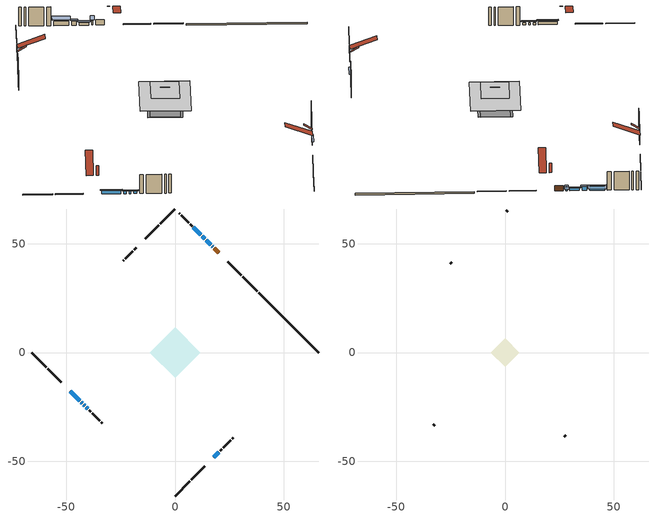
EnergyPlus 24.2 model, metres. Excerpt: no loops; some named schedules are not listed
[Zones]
conditioned space
 floor adiabatic (Floor3 construction): -6.76,0 0,6.76 6.76,0 0,-6.76 z0.61
 floor adiabatic (AdiabaticFloorConstruction): -11.55,0 0,11.55 11.55,0 0,-11.55 z5.49
 floor foundation (Slab1 construction): -6.85,1.09 -1.09,6.85 6.85,-1.09 1.09,-6.85 z0
 wall outside (RimJoist1 construction): 0,-65.96 6.72,-59.23 / -65.96,0 -59.23,-6.72 / 0,65.96 -6.72,59.23 / 37.9,28.06 31.17,34.78 z0.61:0.91
 wall outside (RimJoist2 construction): 7.38,-58.57 13.65,-52.31 / -58.57,-7.38 -52.31,-13.65 / -7.38,58.57 -13.65,52.31 / 30.51,35.44 24.25,41.71 z0.61:0.91
 wall outside (AdiabaticWallConstruction 1): 20.01,45.94 18.06,47.9 z0.61:2.64
 wall outside (AdiabaticWallConstruction): 17.4,48.55 17.15,48.8 z0.61:2.21; 16.5,49.46 14.34,51.61 / -43.1,-22.85 -42.56,-23.39 / -41.91,-24.05 -41.55,-24.41 / -40.89,-25.06 -40.17,-25.79 z0.61:1.53; 13.68,52.27 12.61,53.35 z0.61:2.13; 11.95,54.01 8.5,57.45 z0.61:2.23; 17.88,-48.07 20.04,-45.91 / -48.07,-17.88 -43.76,-22.2 z0.61:1.83
 wall outside (Wall1 construction): 20.7,-45.26 21.55,-44.4 / -39.51,-26.44 -38.66,-27.3 / -17.88,48.07 -18.74,47.22 / 7.84,58.11 6.99,58.97 z0.61:7.93
 wall outside (Wall2 construction): 22.21,-43.75 25.69,-40.26 / -38,-27.95 -34.52,-31.44 / -19.4,46.56 -22.88,43.07 / 6.33,59.62 2.85,63.11 z0.61:7.93
 wall outside (Wall4 construction): 26.35,-39.6 26.68,-39.27 / -33.86,-32.1 -33.53,-32.43 / -23.54,42.42 -23.87,42.09 / 2.19,63.76 1.86,64.09 z0.61:7.93
 wall foundation (FoundationWall1 construction): 65.96,0 38.55,27.4 z0:0.61
 window (WindowConstruction 8): 17.4,48.55 17.15,48.8 z0.61:2.21
 window (WindowConstruction 6): 16.5,49.46 14.34,51.61 z0.61:1.52
 window (WindowConstruction 7): 13.68,52.27 12.61,53.35 z0.61:2.13
 window (WindowConstruction): 11.95,54.01 8.5,57.45 z0.61:2.23
 window (WindowConstruction 1): 17.88,-48.07 20.04,-45.92 z0.61:1.83
 window (WindowConstruction 2): -48.07,-17.88 -43.76,-22.2 z0.61:1.83
 window (WindowConstruction 3): -43.1,-22.85 -42.56,-23.39 z0.61:1.52
 window (WindowConstruction 4): -41.91,-24.05 -41.55,-24.41 z0.61:1.52
 window (WindowConstruction 5): -40.89,-25.06 -40.17,-25.78 z0.61:1.52
 door (Door): 20.01,45.94 18.06,47.9 z0.61:2.64
 ceiling adiabatic (AdiabaticFloorConstruction): 0,-11.55 11.55,0 0,11.55 -11.55,0 z5.49
attic - vented
 floor to conditioned space (Floor1 construction Reversed): -6.47,0 0,6.47 6.47,0 0,-6.47 z7.93
 floor to conditioned space (Floor2 construction Reversed): -2.18,0 0,2.18 2.18,0 0,-2.18 z7.93
 wall outside (Wall5 construction): 27.34,-38.62 27.88,-38.07 / -32.87,-33.08 -32.33,-33.63 / -24.53,41.43 -25.07,40.88 / 1.2,64.75 0.66,65.3 z0.61:7.93
 roof outside (Roof1 construction): 15.99,-49.97,7.93 9.78,-43.75,11.59 8.09,-45.44,11.59 14.31,-51.65,7.93; -49.97,-15.99,7.93 -43.75,-9.78,11.59 -45.44,-8.09,11.59 -51.65,-14.31,7.93; -15.99,49.97,7.93 -9.78,43.75,11.59 -8.09,45.44,11.59 -14.31,51.65,7.93; 21.91,44.05,7.93 15.7,37.84,11.59 17.38,36.15,11.59 23.59,42.37,7.93
 roof outside (Roof2 construction): 17.23,-48.73,7.93 15.29,-46.79,9.75 14.71,-47.37,9.75 16.65,-49.31,7.93; -48.73,-17.23,7.93 -46.79,-15.29,9.75 -47.37,-14.71,9.75 -49.31,-16.65,7.93; -17.23,48.73,7.93 -15.29,46.79,9.75 -14.71,47.37,9.75 -16.65,49.31,7.93; 20.67,45.29,7.93 18.73,43.35,9.75 19.31,42.77,9.75 21.25,44.7,7.93
shading: 16.83,49.13 17.73,48.23 19.24,49.73 18.33,50.63 z2.67; 14.02,51.94 16.82,49.13 17.15,49.46 14.34,52.26 z1.98; 12.28,53.67 14.01,51.95 14.34,52.27 12.61,54 z2.59; 8.18,57.78 12.28,53.68 13.78,55.19 9.68,59.29 z2.69; 20.37,-45.59 17.56,-48.4 17.88,-48.72 20.69,-45.92 z2.29; -43.43,-22.52 -48.4,-17.56 -48.72,-17.88 -43.76,-22.85 z2.29; -42.24,-23.72 -43.43,-22.53 -43.75,-22.85 -42.56,-24.04 z1.98; -41.22,-24.73 -42.23,-23.72 -42.56,-24.05 -41.55,-25.06 z1.98; -39.85,-26.11 -41.22,-24.74 -41.54,-25.06 -40.17,-26.44 z1.98
[Building]
Building 1: Terrain=Suburbs
[Site:Location]
Inuvik AP_NT: Latitude {deg}=68.3; Longitude {deg}=-133.48; Time Zone {hr}=-8; Elevation {m}=68; Keep Site Location Information=Yes
[Site:GroundTemperature:Shallow]
-13.1493, -15.9729, -16.199, -14.859, -9.47991, -4.12585, 0.51584, 3.45624, 3.70604, 1.31452, -3.2088, -8.39862
[Site:WaterMainsTemperature]
Calculation Method=Schedule; Temperature Schedule=mains temperature schedule
[Material] Roughness=Rough; Thermal Absorptance=0.9
Name | Thickness {m} | Conductivity {W/m-K} | Density {kg/m3} | Specific Heat {J/kg-K} | Solar Absorptance | Visible Absorptance
asphalt or fiberglass shingles | 0.00635 | 0.162714 | 1121.4 | 1465.45 | 0.4 | 0.4
ceiling loosefill ins | 0.423333 | 0.0480833 | 16.02 | 1046.75 | 0.7 | 0.7
ceiling stud and cavity | 0.1397 | 0.0849435 | 65.682 | 1177.47 | 0.7 | 0.7
ceiling stud and cavity 1 | 0.1397 | 0.0868972 | 65.682 | 1177.47 | 0.7 | 0.7
concrete 4.0 in. | 0.1016 | 1.803125 | 2242.8 | 837.4 | 0.7 | 0.7
concrete 8.0 in. | 0.2032 | 1.803125 | 2242.8 | 837.4 | 0.7 | 0.7
door material | 0.04445 | 0.053851 | 512.64 | 1214.23 | 0.7 | 0.7
exterior vertical ins | 0.00139922 | 0.029427 | 32.04 | 1214.23 | 0.7 | 0.7
floor covering | 0.0127 | 0.0433444 | 54.468 | 1339.84 | 0.6 | 0.6
floor rigid ins | 0.207264 | 0.029427 | 32.04 | 1214.23 | 0.7 | 0.7
floor rigid ins 1; wall rigid ins 2 | 0.512978 | 0.029427 | 32.04 | 1214.23 | 0.7 | 0.7
floor stud and cavity | 0.1397 | 0.217424 | 92.3553 | 1139.71 | 0.7 | 0.7
floor stud and cavity 1 | 0.1397 | 1.75129 | 37.0049 | 1207.88 | 0.7 | 0.7
furniture material conditioned space 1 | 0.1524 | 0.115458 | 640.8 | 1214.23 | 0.6 | 0.6
gypsum board | 0.0127 | 0.160291 | 801 | 837.4 | 0.6 | 0.6
gypsum board 1 | 0.0127 | 0.160291 | 801 | 837.4 | 0.7 | 0.7
osb sheathing 0.5 in. | 0.0127 | 0.115458 | 512.64 | 1214.23 | 0.7 | 0.7
osb sheathing 0.75 in. | 0.01905 | 0.115458 | 512.64 | 1214.23 | 0.7 | 0.7
osb sheathing 2.0 in. | 0.0508 | 0.115458 | 512.64 | 1214.23 | 0.7 | 0.7
rim joist rigid ins; wall rigid ins 1 | 0.103632 | 0.029427 | 32.04 | 1214.23 | 0.7 | 0.7
rim joist stud and cavity | 0.0508 | 0.0175212 | 125.044 | 1163.47 | 0.6 | 0.6
rim joist stud and cavity 1 | 0.0508 | 0.0729309 | 125.044 | 1163.47 | 0.6 | 0.6
wall rigid ins | 0.051816 | 0.029427 | 32.04 | 1214.23 | 0.7 | 0.7
wall stud and cavity | 0.1397 | 0.0755603 | 139.0536 | 1170.24 | 0.7 | 0.7
wall stud and cavity 1 | 0.1397 | 0.351067 | 139.0536 | 1170.24 | 0.7 | 0.7
wall stud and cavity 2 | 0.1397 | 0.0832512 | 139.0536 | 1170.24 | 0.7 | 0.7
wall stud and cavity 3 | 0.0889 | 6.1454 | 50.32683 | 1063.81 | 0.6 | 0.6
wall stud and cavity 4 | 0.0889 | 0.380278 | 52.3479 | 1209.89 | 0.7 | 0.7
wall stud and cavity 5 | 0.0889 | 0.391764 | 83.0341 | 1211.67 | 0.7 | 0.7
wood siding | 0.0254 | 0.102417 | 544.68 | 1172.36 | 0.4 | 0.4
wood siding 1 | 0.00254 | 0.102417 | 544.68 | 1172.36 | 0.4 | 0.4
wood siding 2; wood siding 3; wood siding 4 | 0.0254 | 0.102417 | 544.68 | 1172.36 | 0.7 | 0.7
[WindowMaterial:SimpleGlazingSystem]
Name | U-Factor {W/m2-K} | Solar Heat Gain Coefficient
WindowMaterial | 1.34114 | 0.4
WindowMaterial 1 | 1.4178 | 0.37
WindowMaterial 2 | 1.564289 | 0.33
WindowMaterial 3 | 1.663654 | 0.29
WindowMaterial 4 | 1.48991 | 0.36
WindowMaterial 5 | 1.46436 | 0.36
WindowMaterial 6 | 1.30537 | 0.41
WindowMaterial 7 | 2.674338 | 0.4
[Construction]
AdiabaticFloorConstruction: floor stud and cavity 1, floor rigid ins 1, osb sheathing 0.75 in., floor covering
AdiabaticWallConstruction: wood siding 3, wall rigid ins 2, wall stud and cavity 4, gypsum board
AdiabaticWallConstruction 1: wood siding 4, wall rigid ins 2, wall stud and cavity 4, gypsum board
Door: door material
Floor1 construction Reversed: gypsum board, ceiling stud and cavity, ceiling loosefill ins
Floor2 construction Reversed: gypsum board, ceiling stud and cavity 1, ceiling loosefill ins
Floor3 construction: floor stud and cavity, floor rigid ins, osb sheathing 0.75 in., floor covering
FoundationWall1 construction: concrete 8.0 in., gypsum board 1
furniture construction conditioned space 1: furniture material conditioned space 1
PartitionWallConstruction: gypsum board, wall stud and cavity 5, gypsum board
RimJoist1 construction: wood siding 2, rim joist rigid ins, osb sheathing 2.0 in., rim joist stud and cavity
RimJoist2 construction: wood siding 2, rim joist rigid ins, osb sheathing 2.0 in., rim joist stud and cavity 1
Roof1 construction; Roof2 construction: asphalt or fiberglass shingles
Slab1 construction: concrete 4.0 in.
Wall1 construction: wood siding, wall rigid ins, osb sheathing 0.5 in., wall stud and cavity, gypsum board
Wall2 construction: wood siding, wall rigid ins 1, osb sheathing 0.5 in., wall stud and cavity 1, gypsum board
Wall4 construction: wood siding, wall rigid ins, osb sheathing 0.5 in., wall stud and cavity 2, gypsum board
Wall5 construction: wood siding 1, wall stud and cavity 3
WindowConstruction: WindowMaterial
WindowConstruction 1; WindowConstruction 2: WindowMaterial 1
WindowConstruction 3: WindowMaterial 2
WindowConstruction 4: WindowMaterial 3
WindowConstruction 5: WindowMaterial 4
WindowConstruction 6: WindowMaterial 5
WindowConstruction 7: WindowMaterial 6
WindowConstruction 8: WindowMaterial 7
[Zone] Multiplier=1; Part of Total Floor Area=Yes
Name | Volume {m3}
attic - vented | 71.3195
conditioned space | 625.9
[Space]
Name | Zone | Volume {m3}
attic - vented 1 | attic - vented | 71.3195
conditioned space 1 | conditioned space | 625.9
[ZoneInfiltration:EffectiveLeakageArea]
infil attic - vented 1: Zone or Space=attic - vented 1; Schedule=Always On Discrete; Effective Air Leakage Area {cm2}=2725.17; Stack Coefficient=0.000763229; Wind Coefficient=1.86658e-05
[ZoneMixing]
whole house fan mix: Zone or Space=attic - vented; Schedule=Always On Continuous; Design Flow Rate Calculation Method=Flow/Zone; Design Flow Rate {m3/s}=0; Source Zone or Space=conditioned space
[SurfaceProperty:ExposedFoundationPerimeter]
Slab1: Exposed Perimeter Calculation Method=TotalExposedPerimeter; Total Exposed Perimeter {m}=38.752
[InternalMass] Zone or ZoneList=conditioned space; Space or SpaceList=conditioned space 1
Name | Construction | Surface Area {m2}
furniture mass conditioned space 1 | furniture construction conditioned space 1 | 179.833
partition wall mass | PartitionWallConstruction | 358.092
[Lights]
interior lighting: Zone or ZoneList or Space or SpaceList=conditioned space 1; Schedule=interior lighting schedule; Design Level Calculation Method=LightingLevel; Lighting Level {W}=343.2; Return Air Fraction=0; Fraction Radiant=0.6; Fraction Visible=0.2; Fraction Replaceable=1
[People]
occupants: Zone or ZoneList or Space or SpaceList=conditioned space 1; Number of People Schedule=occupants schedule; Number of People Calculation Method=People; Number of People=3; Fraction Radiant=0.314171; Sensible Heat Fraction=0.56303; Activity Level Schedule=occupants activity schedule; Carbon Dioxide Generation Rate {m3/s-W}=0; Enable ASHRAE 55 Comfort Warnings=No; Mean Radiant Temperature Calculation Type=EnclosureAveraged
[ElectricEquipment] Zone or ZoneList or Space or SpaceList=conditioned space 1; Design Level Calculation Method=EquipmentLevel
Name | Schedule | Design Level {W} | Fraction Latent | Fraction Radiant | Fraction Lost
clothes dryer | clothes dryer schedule | 140.772 | 0.015 | 0.081 | 0.85
clothes washer | clothes washer schedule | 32.1985 | 0.03 | 0.162 | 0.7
cooking range | cooking range schedule | 215.147 | 0.08 | 0.432 | 0.2
dishwasher | dishwasher schedule | 66.8632 | 0.3 | 0.18 | 0.4
fridge | fridge schedule | 72.9452 | 0 | 0.6 | 0
mech vent bath fan 0 | mech vent bath fan 0 schedule | 25.1 | 0 | 0 | 1
mech vent bath fan 1 | mech vent bath fan 1 schedule | 25.1 | 0 | 0 | 1
mech vent bath fan 2 | mech vent bath fan 2 schedule | 25.1 | 0 | 0 | 1
mech vent house fan | mech vent house fan schedule | 0 | 0 | 0 | 1
mech vent house fan cfis | mech vent house fan cfis schedule | 0 | 0 | 0 | 0
mech vent range fan 0 | mech vent range fan 0 schedule | 57 | 0 | 0 | 1
misc plug loads | misc plug loads schedule | 494.7 | 0.045 | 0.513 | 0.1
whole house fan | Always On Discrete | 0 | 0 | 0 | 1
[OtherEquipment] Zone or ZoneList or Space or SpaceList=conditioned space 1; Design Level Calculation Method=EquipmentLevel
Name | Fuel Type | Schedule | Design Level {W} | Fraction Latent | Fraction Radiant | Fraction Lost
clothes dryer 1 | Electricity | clothes dryer schedule | 0 | 0.015 | 0.081 | 0.85
cooking range 1 | Electricity | cooking range schedule | 0 | 0.08 | 0.432 | 0.2
general water use latent | None | general water use schedule | 62.594 | 1 | 0 | 0
general water use sensible | None | general water use schedule | -61.6891 | 0 | 0.6 | 0
mech vent house fan latent load | None | Always On Discrete | 0 | 1 | 0 | 0
mech vent house fan sensible load | None | Always On Discrete | 0 | 0 | 0 | 0
water heater energy adjustment1 | NaturalGas | Always On Discrete | 0.01 | 0 | 0 | 1
[ZoneInfiltration:DesignFlowRate] Zone or ZoneList or Space or SpaceList=conditioned space 1; Schedule=Always On Discrete; Design Flow Rate Calculation Method=Flow/Zone; Design Flow Rate {m3/s}=0
infil flow; natural vent flow; whole house fan flow
[Foundation:Kiva]
Foundation Kiva 1: Initial Indoor Air Temperature {C}=18; Wall Height Above Grade {m}=0.609996; Wall Depth Below Slab {m}=0.2032; Custom Block Material Name 1=exterior vertical ins; Custom Block Depth 1 {m}=0.609996; Custom Block X Position 1 {m}=0.2159; Custom Block Z Position 1 {m}=0
[Foundation:Kiva:Settings]
Soil Conductivity {W/m-K}=1.900638; Soil Density {kg/m3}=1842.3; Soil Specific Heat {J/kg-K}=418.7; Ground Solar Absorptivity=0.9; Ground Thermal Absorptivity=0.9; Ground Surface Roughness {m}=0.03; Far-Field Width {m}=40; Deep-Ground Boundary Condition=ZeroFlux; Deep-Ground Depth {m}=40; Minimum Cell Dimension {m}=0.2; Maximum Cell Growth Coefficient=3; Simulation Timestep=Timestep
[Exterior:Lights]
exterior lighting: Schedule=exterior lighting schedule; Design Level {W}=75.6
[Schedule:Constant]
Name | Hourly Value
Always On Continuous; mech vent house fan schedule; mech vent house fan cfis schedule; Always On Discrete | 1
occupants activity schedule | 117.228
fridge schedule | 0
[Schedule:Week:Daily]
interior lighting schedule Week Rule - Jan1-Jan27: interior lighting schedule day, interior lighting schedule day, interior lighting schedule day, interior lighting schedule day, interior lighting schedule day, interior lighting schedule day, interior lighting schedule day, interior lighting schedule default day, interior lighting schedule default day, interior lighting schedule default day, interior lighting schedule default day, interior lighting schedule default day
interior lighting schedule Week Rule - Jan28-Feb3: interior lighting schedule day, interior lighting schedule day, interior lighting schedule day, interior lighting schedule day, interior lighting schedule day 1, interior lighting schedule day 1, interior lighting schedule day 1, interior lighting schedule default day, interior lighting schedule default day, interior lighting schedule default day, interior lighting schedule default day, interior lighting schedule default day
interior lighting schedule Week Rule - Feb4-Feb24: interior lighting schedule day 1, interior lighting schedule day 1, interior lighting schedule day 1, interior lighting schedule day 1, interior lighting schedule day 1, interior lighting schedule day 1, interior lighting schedule day 1, interior lighting schedule default day, interior lighting schedule default day, interior lighting schedule default day, interior lighting schedule default day, interior lighting schedule default day
interior lighting schedule Week Rule - Feb25-Mar3: interior lighting schedule day 1, interior lighting schedule day 1, interior lighting schedule day 1, interior lighting schedule day 1, interior lighting schedule day 2, interior lighting schedule day 2, interior lighting schedule day 2, interior lighting schedule default day, interior lighting schedule default day, interior lighting schedule default day, interior lighting schedule default day, interior lighting schedule default day
interior lighting schedule Week Rule - Mar4-Mar31: interior lighting schedule day 2, interior lighting schedule day 2, interior lighting schedule day 2, interior lighting schedule day 2, interior lighting schedule day 2, interior lighting schedule day 2, interior lighting schedule day 2, interior lighting schedule default day, interior lighting schedule default day, interior lighting schedule default day, interior lighting schedule default day, interior lighting schedule default day
interior lighting schedule Week Rule - Apr1-Apr28: interior lighting schedule day 3, interior lighting schedule day 3, interior lighting schedule day 3, interior lighting schedule day 3, interior lighting schedule day 3, interior lighting schedule day 3, interior lighting schedule day 3, interior lighting schedule default day, interior lighting schedule default day, interior lighting schedule default day, interior lighting schedule default day, interior lighting schedule default day
interior lighting schedule Week Rule - Apr29-May5: interior lighting schedule day 3, interior lighting schedule day 3, interior lighting schedule day 4, interior lighting schedule day 4, interior lighting schedule day 4, interior lighting schedule day 4, interior lighting schedule day 4, interior lighting schedule default day, interior lighting schedule default day, interior lighting schedule default day, interior lighting schedule default day, interior lighting schedule default day
interior lighting schedule Week Rule - May6-May26: interior lighting schedule day 4, interior lighting schedule day 4, interior lighting schedule day 4, interior lighting schedule day 4, interior lighting schedule day 4, interior lighting schedule day 4, interior lighting schedule day 4, interior lighting schedule default day, interior lighting schedule default day, interior lighting schedule default day, interior lighting schedule default day, interior lighting schedule default day
interior lighting schedule Week Rule - May27-Jun2: interior lighting schedule day 4, interior lighting schedule day 4, interior lighting schedule day 4, interior lighting schedule day 4, interior lighting schedule day 4, interior lighting schedule day 5, interior lighting schedule day 5, interior lighting schedule default day, interior lighting schedule default day, interior lighting schedule default day, interior lighting schedule default day, interior lighting schedule default day
interior lighting schedule Week Rule - Jun3-Jun30: interior lighting schedule day 5, interior lighting schedule day 5, interior lighting schedule day 5, interior lighting schedule day 5, interior lighting schedule day 5, interior lighting schedule day 5, interior lighting schedule day 5, interior lighting schedule default day, interior lighting schedule default day, interior lighting schedule default day, interior lighting schedule default day, interior lighting schedule default day
interior lighting schedule Week Rule - Jul1-Jul28: interior lighting schedule day 6, interior lighting schedule day 6, interior lighting schedule day 6, interior lighting schedule day 6, interior lighting schedule day 6, interior lighting schedule day 6, interior lighting schedule day 6, interior lighting schedule default day, interior lighting schedule default day, interior lighting schedule default day, interior lighting schedule default day, interior lighting schedule default day
interior lighting schedule Week Rule - Jul29-Aug4: interior lighting schedule day 6, interior lighting schedule day 6, interior lighting schedule day 6, interior lighting schedule day 7, interior lighting schedule day 7, interior lighting schedule day 7, interior lighting schedule day 7, interior lighting schedule default day, interior lighting schedule default day, interior lighting schedule default day, interior lighting schedule default day, interior lighting schedule default day
interior lighting schedule Week Rule - Aug5-Aug25: interior lighting schedule day 7, interior lighting schedule day 7, interior lighting schedule day 7, interior lighting schedule day 7, interior lighting schedule day 7, interior lighting schedule day 7, interior lighting schedule day 7, interior lighting schedule default day, interior lighting schedule default day, interior lighting schedule default day, interior lighting schedule default day, interior lighting schedule default day
interior lighting schedule Week Rule - Aug26-Sep1: interior lighting schedule day 7, interior lighting schedule day 7, interior lighting schedule day 7, interior lighting schedule day 7, interior lighting schedule day 7, interior lighting schedule day 7, interior lighting schedule day 8, interior lighting schedule default day, interior lighting schedule default day, interior lighting schedule default day, interior lighting schedule default day, interior lighting schedule default day
interior lighting schedule Week Rule - Sep2-Sep29: interior lighting schedule day 8, interior lighting schedule day 8, interior lighting schedule day 8, interior lighting schedule day 8, interior lighting schedule day 8, interior lighting schedule day 8, interior lighting schedule day 8, interior lighting schedule default day, interior lighting schedule default day, interior lighting schedule default day, interior lighting schedule default day, interior lighting schedule default day
interior lighting schedule Week Rule - Sep30-Oct6: interior lighting schedule day 8, interior lighting schedule day 9, interior lighting schedule day 9, interior lighting schedule day 9, interior lighting schedule day 9, interior lighting schedule day 9, interior lighting schedule day 9, interior lighting schedule default day, interior lighting schedule default day, interior lighting schedule default day, interior lighting schedule default day, interior lighting schedule default day
interior lighting schedule Week Rule - Oct7-Oct27: interior lighting schedule day 9, interior lighting schedule day 9, interior lighting schedule day 9, interior lighting schedule day 9, interior lighting schedule day 9, interior lighting schedule day 9, interior lighting schedule day 9, interior lighting schedule default day, interior lighting schedule default day, interior lighting schedule default day, interior lighting schedule default day, interior lighting schedule default day
interior lighting schedule Week Rule - Oct28-Nov3: interior lighting schedule day 9, interior lighting schedule day 9, interior lighting schedule day 9, interior lighting schedule day 9, interior lighting schedule day 10, interior lighting schedule day 10, interior lighting schedule day 10, interior lighting schedule default day, interior lighting schedule default day, interior lighting schedule default day, interior lighting schedule default day, interior lighting schedule default day
interior lighting schedule Week Rule - Nov4-Nov24: interior lighting schedule day 10, interior lighting schedule day 10, interior lighting schedule day 10, interior lighting schedule day 10, interior lighting schedule day 10, interior lighting schedule day 10, interior lighting schedule day 10, interior lighting schedule default day, interior lighting schedule default day, interior lighting schedule default day, interior lighting schedule default day, interior lighting schedule default day
interior lighting schedule Week Rule - Nov25-Dec1: interior lighting schedule day 10, interior lighting schedule day 10, interior lighting schedule day 10, interior lighting schedule day 10, interior lighting schedule day 10, interior lighting schedule day 10, interior lighting schedule day 11, interior lighting schedule default day, interior lighting schedule default day, interior lighting schedule default day, interior lighting schedule default day, interior lighting schedule default day
interior lighting schedule Week Rule - Dec2-Dec31: interior lighting schedule day 11, interior lighting schedule day 11, interior lighting schedule day 11, interior lighting schedule day 11, interior lighting schedule day 11, interior lighting schedule day 11, interior lighting schedule day 11, interior lighting schedule default day, interior lighting schedule default day, interior lighting schedule default day, interior lighting schedule default day, interior lighting schedule default day
occupants schedule Week Rule - Jan1-Dec31: occupants schedule day, occupants schedule day, occupants schedule day, occupants schedule day, occupants schedule day, occupants schedule day, occupants schedule day, occupants schedule default day, occupants schedule default day, occupants schedule default day, occupants schedule default day, occupants schedule default day
clothes dryer schedule Week Rule - Jan1-Dec31: clothes dryer schedule day, clothes dryer schedule day, clothes dryer schedule day, clothes dryer schedule day, clothes dryer schedule day, clothes dryer schedule day, clothes dryer schedule day, clothes dryer schedule default day, clothes dryer schedule default day, clothes dryer schedule default day, clothes dryer schedule default day, clothes dryer schedule default day
clothes washer schedule Week Rule - Jan1-Dec31: clothes washer schedule day, clothes washer schedule day, clothes washer schedule day, clothes washer schedule day, clothes washer schedule day, clothes washer schedule day, clothes washer schedule day, clothes washer schedule default day, clothes washer schedule default day, clothes washer schedule default day, clothes washer schedule default day, clothes washer schedule default day
cooking range schedule Week Rule - Jan1-Dec31: cooking range schedule day, cooking range schedule day, cooking range schedule day, cooking range schedule day, cooking range schedule day, cooking range schedule day, cooking range schedule day, cooking range schedule default day, cooking range schedule default day, cooking range schedule default day, cooking range schedule default day, cooking range schedule default day
dishwasher schedule Week Rule - Jan1-Dec31: dishwasher schedule day, dishwasher schedule day, dishwasher schedule day, dishwasher schedule day, dishwasher schedule day, dishwasher schedule day, dishwasher schedule day, dishwasher schedule default day, dishwasher schedule default day, dishwasher schedule default day, dishwasher schedule default day, dishwasher schedule default day
mech vent bath fan 0 schedule Week Rule - Jan1-Dec31: mech vent bath fan 0 schedule day, mech vent bath fan 0 schedule day, mech vent bath fan 0 schedule day, mech vent bath fan 0 schedule day, mech vent bath fan 0 schedule day, mech vent bath fan 0 schedule day, mech vent bath fan 0 schedule day, mech vent bath fan 0 schedule default day, mech vent bath fan 0 schedule default day, mech vent bath fan 0 schedule default day, mech vent bath fan 0 schedule default day, mech vent bath fan 0 schedule default day
mech vent bath fan 1 schedule Week Rule - Jan1-Dec31: mech vent bath fan 1 schedule day, mech vent bath fan 1 schedule day, mech vent bath fan 1 schedule day, mech vent bath fan 1 schedule day, mech vent bath fan 1 schedule day, mech vent bath fan 1 schedule day, mech vent bath fan 1 schedule day, mech vent bath fan 1 schedule default day, mech vent bath fan 1 schedule default day, mech vent bath fan 1 schedule default day, mech vent bath fan 1 schedule default day, mech vent bath fan 1 schedule default day
mech vent bath fan 2 schedule Week Rule - Jan1-Dec31: mech vent bath fan 2 schedule day, mech vent bath fan 2 schedule day, mech vent bath fan 2 schedule day, mech vent bath fan 2 schedule day, mech vent bath fan 2 schedule day, mech vent bath fan 2 schedule day, mech vent bath fan 2 schedule day, mech vent bath fan 2 schedule default day, mech vent bath fan 2 schedule default day, mech vent bath fan 2 schedule default day, mech vent bath fan 2 schedule default day, mech vent bath fan 2 schedule default day
mech vent range fan 0 schedule Week Rule - Jan1-Dec31: mech vent range fan 0 schedule day, mech vent range fan 0 schedule day, mech vent range fan 0 schedule day, mech vent range fan 0 schedule day, mech vent range fan 0 schedule day, mech vent range fan 0 schedule day, mech vent range fan 0 schedule day, mech vent range fan 0 schedule default day, mech vent range fan 0 schedule default day, mech vent range fan 0 schedule default day, mech vent range fan 0 schedule default day, mech vent range fan 0 schedule default day
misc plug loads schedule Week Rule - Jan1-Dec31: misc plug loads schedule day, misc plug loads schedule day, misc plug loads schedule day, misc plug loads schedule day, misc plug loads schedule day, misc plug loads schedule day, misc plug loads schedule day, misc plug loads schedule default day, misc plug loads schedule default day, misc plug loads schedule default day, misc plug loads schedule default day, misc plug loads schedule default day
general water use schedule Week Rule - Jan1-Dec31: general water use schedule day, general water use schedule day, general water use schedule day, general water use schedule day, general water use schedule day, general water use schedule day, general water use schedule day, general water use schedule default day, general water use schedule default day, general water use schedule default day, general water use schedule default day, general water use schedule default day
exterior lighting schedule Week Rule - Jan1-Jan27: exterior lighting schedule day, exterior lighting schedule day, exterior lighting schedule day, exterior lighting schedule day, exterior lighting schedule day, exterior lighting schedule day, exterior lighting schedule day, exterior lighting schedule default day, exterior lighting schedule default day, exterior lighting schedule default day, exterior lighting schedule default day, exterior lighting schedule default day
exterior lighting schedule Week Rule - Jan28-Feb3: exterior lighting schedule day, exterior lighting schedule day, exterior lighting schedule day, exterior lighting schedule day, exterior lighting schedule day 1, exterior lighting schedule day 1, exterior lighting schedule day 1, exterior lighting schedule default day, exterior lighting schedule default day, exterior lighting schedule default day, exterior lighting schedule default day, exterior lighting schedule default day
exterior lighting schedule Week Rule - Feb4-Feb24: exterior lighting schedule day 1, exterior lighting schedule day 1, exterior lighting schedule day 1, exterior lighting schedule day 1, exterior lighting schedule day 1, exterior lighting schedule day 1, exterior lighting schedule day 1, exterior lighting schedule default day, exterior lighting schedule default day, exterior lighting schedule default day, exterior lighting schedule default day, exterior lighting schedule default day
exterior lighting schedule Week Rule - Feb25-Mar3: exterior lighting schedule day 1, exterior lighting schedule day 1, exterior lighting schedule day 1, exterior lighting schedule day 1, exterior lighting schedule day 2, exterior lighting schedule day 2, exterior lighting schedule day 2, exterior lighting schedule default day, exterior lighting schedule default day, exterior lighting schedule default day, exterior lighting schedule default day, exterior lighting schedule default day
exterior lighting schedule Week Rule - Mar4-Mar31: exterior lighting schedule day 2, exterior lighting schedule day 2, exterior lighting schedule day 2, exterior lighting schedule day 2, exterior lighting schedule day 2, exterior lighting schedule day 2, exterior lighting schedule day 2, exterior lighting schedule default day, exterior lighting schedule default day, exterior lighting schedule default day, exterior lighting schedule default day, exterior lighting schedule default day
exterior lighting schedule Week Rule - Apr1-Apr28: exterior lighting schedule day 3, exterior lighting schedule day 3, exterior lighting schedule day 3, exterior lighting schedule day 3, exterior lighting schedule day 3, exterior lighting schedule day 3, exterior lighting schedule day 3, exterior lighting schedule default day, exterior lighting schedule default day, exterior lighting schedule default day, exterior lighting schedule default day, exterior lighting schedule default day
exterior lighting schedule Week Rule - Apr29-May5: exterior lighting schedule day 3, exterior lighting schedule day 3, exterior lighting schedule day 4, exterior lighting schedule day 4, exterior lighting schedule day 4, exterior lighting schedule day 4, exterior lighting schedule day 4, exterior lighting schedule default day, exterior lighting schedule default day, exterior lighting schedule default day, exterior lighting schedule default day, exterior lighting schedule default day
exterior lighting schedule Week Rule - May6-May26: exterior lighting schedule day 4, exterior lighting schedule day 4, exterior lighting schedule day 4, exterior lighting schedule day 4, exterior lighting schedule day 4, exterior lighting schedule day 4, exterior lighting schedule day 4, exterior lighting schedule default day, exterior lighting schedule default day, exterior lighting schedule default day, exterior lighting schedule default day, exterior lighting schedule default day
exterior lighting schedule Week Rule - May27-Jun2: exterior lighting schedule day 4, exterior lighting schedule day 4, exterior lighting schedule day 4, exterior lighting schedule day 4, exterior lighting schedule day 4, exterior lighting schedule day 5, exterior lighting schedule day 5, exterior lighting schedule default day, exterior lighting schedule default day, exterior lighting schedule default day, exterior lighting schedule default day, exterior lighting schedule default day
exterior lighting schedule Week Rule - Jun3-Jun30: exterior lighting schedule day 5, exterior lighting schedule day 5, exterior lighting schedule day 5, exterior lighting schedule day 5, exterior lighting schedule day 5, exterior lighting schedule day 5, exterior lighting schedule day 5, exterior lighting schedule default day, exterior lighting schedule default day, exterior lighting schedule default day, exterior lighting schedule default day, exterior lighting schedule default day
exterior lighting schedule Week Rule - Jul1-Jul28: exterior lighting schedule day 6, exterior lighting schedule day 6, exterior lighting schedule day 6, exterior lighting schedule day 6, exterior lighting schedule day 6, exterior lighting schedule day 6, exterior lighting schedule day 6, exterior lighting schedule default day, exterior lighting schedule default day, exterior lighting schedule default day, exterior lighting schedule default day, exterior lighting schedule default day
exterior lighting schedule Week Rule - Jul29-Aug4: exterior lighting schedule day 6, exterior lighting schedule day 6, exterior lighting schedule day 6, exterior lighting schedule day 7, exterior lighting schedule day 7, exterior lighting schedule day 7, exterior lighting schedule day 7, exterior lighting schedule default day, exterior lighting schedule default day, exterior lighting schedule default day, exterior lighting schedule default day, exterior lighting schedule default day
exterior lighting schedule Week Rule - Aug5-Aug25: exterior lighting schedule day 7, exterior lighting schedule day 7, exterior lighting schedule day 7, exterior lighting schedule day 7, exterior lighting schedule day 7, exterior lighting schedule day 7, exterior lighting schedule day 7, exterior lighting schedule default day, exterior lighting schedule default day, exterior lighting schedule default day, exterior lighting schedule default day, exterior lighting schedule default day
exterior lighting schedule Week Rule - Aug26-Sep1: exterior lighting schedule day 7, exterior lighting schedule day 7, exterior lighting schedule day 7, exterior lighting schedule day 7, exterior lighting schedule day 7, exterior lighting schedule day 7, exterior lighting schedule day 8, exterior lighting schedule default day, exterior lighting schedule default day, exterior lighting schedule default day, exterior lighting schedule default day, exterior lighting schedule default day
exterior lighting schedule Week Rule - Sep2-Sep29: exterior lighting schedule day 8, exterior lighting schedule day 8, exterior lighting schedule day 8, exterior lighting schedule day 8, exterior lighting schedule day 8, exterior lighting schedule day 8, exterior lighting schedule day 8, exterior lighting schedule default day, exterior lighting schedule default day, exterior lighting schedule default day, exterior lighting schedule default day, exterior lighting schedule default day
exterior lighting schedule Week Rule - Sep30-Oct6: exterior lighting schedule day 8, exterior lighting schedule day 9, exterior lighting schedule day 9, exterior lighting schedule day 9, exterior lighting schedule day 9, exterior lighting schedule day 9, exterior lighting schedule day 9, exterior lighting schedule default day, exterior lighting schedule default day, exterior lighting schedule default day, exterior lighting schedule default day, exterior lighting schedule default day
exterior lighting schedule Week Rule - Oct7-Oct27: exterior lighting schedule day 9, exterior lighting schedule day 9, exterior lighting schedule day 9, exterior lighting schedule day 9, exterior lighting schedule day 9, exterior lighting schedule day 9, exterior lighting schedule day 9, exterior lighting schedule default day, exterior lighting schedule default day, exterior lighting schedule default day, exterior lighting schedule default day, exterior lighting schedule default day
exterior lighting schedule Week Rule - Oct28-Nov3: exterior lighting schedule day 9, exterior lighting schedule day 9, exterior lighting schedule day 9, exterior lighting schedule day 9, exterior lighting schedule day 10, exterior lighting schedule day 10, exterior lighting schedule day 10, exterior lighting schedule default day, exterior lighting schedule default day, exterior lighting schedule default day, exterior lighting schedule default day, exterior lighting schedule default day
[Schedule:Year]
interior lighting schedule: interior lighting schedule Week Rule - Jan1-Jan27, 1, 1, 1, 27, interior lighting schedule Week Rule - Jan28-Feb3, 1, 28, 2, 3, interior lighting schedule Week Rule - Feb4-Feb24, 2, 4, 2, 24, interior lighting schedule Week Rule - Feb25-Mar3, 2, 25, 3, 3, interior lighting schedule Week Rule - Mar4-Mar31, 3, 4, 3, 31, interior lighting schedule Week Rule - Apr1-Apr28, 4, 1, 4, 28, interior lighting schedule Week Rule - Apr29-May5, 4, 29, 5, 5, interior lighting schedule Week Rule - May6-May26, 5, 6, 5, 26, interior lighting schedule Week Rule - May27-Jun2, 5, 27, 6, 2, interior lighting schedule Week Rule - Jun3-Jun30, 6, 3, 6, 30, interior lighting schedule Week Rule - Jul1-Jul28, 7, 1, 7, 28, interior lighting schedule Week Rule - Jul29-Aug4, 7, 29, 8, 4, interior lighting schedule Week Rule - Aug5-Aug25, 8, 5, 8, 25, interior lighting schedule Week Rule - Aug26-Sep1, 8, 26, 9, 1, interior lighting schedule Week Rule - Sep2-Sep29, 9, 2, 9, 29, interior lighting schedule Week Rule - Sep30-Oct6, 9, 30, 10, 6, interior lighting schedule Week Rule - Oct7-Oct27, 10, 7, 10, 27, interior lighting schedule Week Rule - Oct28-Nov3, 10, 28, 11, 3, interior lighting schedule Week Rule - Nov4-Nov24, 11, 4, 11, 24, interior lighting schedule Week Rule - Nov25-Dec1, 11, 25, 12, 1, interior lighting schedule Week Rule - Dec2-Dec31, 12, 2, 12, 31
occupants schedule: occupants schedule Week Rule - Jan1-Dec31, 1, 1, 12, 31
clothes dryer schedule: clothes dryer schedule Week Rule - Jan1-Dec31, 1, 1, 12, 31
clothes washer schedule: clothes washer schedule Week Rule - Jan1-Dec31, 1, 1, 12, 31
cooking range schedule: cooking range schedule Week Rule - Jan1-Dec31, 1, 1, 12, 31
dishwasher schedule: dishwasher schedule Week Rule - Jan1-Dec31, 1, 1, 12, 31
mech vent bath fan 0 schedule: mech vent bath fan 0 schedule Week Rule - Jan1-Dec31, 1, 1, 12, 31
mech vent bath fan 1 schedule: mech vent bath fan 1 schedule Week Rule - Jan1-Dec31, 1, 1, 12, 31
mech vent bath fan 2 schedule: mech vent bath fan 2 schedule Week Rule - Jan1-Dec31, 1, 1, 12, 31
mech vent range fan 0 schedule: mech vent range fan 0 schedule Week Rule - Jan1-Dec31, 1, 1, 12, 31
misc plug loads schedule: misc plug loads schedule Week Rule - Jan1-Dec31, 1, 1, 12, 31
general water use schedule: general water use schedule Week Rule - Jan1-Dec31, 1, 1, 12, 31
exterior lighting schedule: exterior lighting schedule Week Rule - Jan1-Jan27, 1, 1, 1, 27, exterior lighting schedule Week Rule - Jan28-Feb3, 1, 28, 2, 3, exterior lighting schedule Week Rule - Feb4-Feb24, 2, 4, 2, 24, exterior lighting schedule Week Rule - Feb25-Mar3, 2, 25, 3, 3, exterior lighting schedule Week Rule - Mar4-Mar31, 3, 4, 3, 31, exterior lighting schedule Week Rule - Apr1-Apr28, 4, 1, 4, 28, exterior lighting schedule Week Rule - Apr29-May5, 4, 29, 5, 5, exterior lighting schedule Week Rule - May6-May26, 5, 6, 5, 26, exterior lighting schedule Week Rule - May27-Jun2, 5, 27, 6, 2, exterior lighting schedule Week Rule - Jun3-Jun30, 6, 3, 6, 30, exterior lighting schedule Week Rule - Jul1-Jul28, 7, 1, 7, 28, exterior lighting schedule Week Rule - Jul29-Aug4, 7, 29, 8, 4, exterior lighting schedule Week Rule - Aug5-Aug25, 8, 5, 8, 25, exterior lighting schedule Week Rule - Aug26-Sep1, 8, 26, 9, 1, exterior lighting schedule Week Rule - Sep2-Sep29, 9, 2, 9, 29, exterior lighting schedule Week Rule - Sep30-Oct6, 9, 30, 10, 6, exterior lighting schedule Week Rule - Oct7-Oct27, 10, 7, 10, 27, exterior lighting schedule Week Rule - Oct28-Nov3, 10, 28, 11, 3, exterior lighting schedule Week Rule - Nov4-Nov24, 11, 4, 11, 24, exterior lighting schedule Week Rule - Nov25-Dec1, 11, 25, 12, 1, exterior lighting schedule Week Rule - Dec2-Dec31, 12, 2, 12, 31
[Schedule:Compact]
mains temperature schedule: Through: 01/01, For: AllDays, Until: 24:00, 0, Through: 01/02, For: AllDays, Until: 24:00, 0, Through: 01/03, For: AllDays, Until: 24:00, 0, Through: 01/04, For: AllDays, Until: 24:00, 0, Through: 01/05, For: AllDays, Until: 24:00, 0, Through: 01/06, For: AllDays, Until: 24:00, 0, Through: 01/07, For: AllDays, Until: 24:00, 0, Through: 01/08, For: AllDays, Until: 24:00, 0, Through: 01/09, For: AllDays, Until: 24:00, 0, Through: 01/10, For: AllDays, Until: 24:00, 0, Through: 01/11, For: AllDays, Until: 24:00, 0, Through: 01/12, For: AllDays, Until: 24:00, 0, Through: 01/13, For: AllDays, Until: 24:00, 0, Through: 01/14, For: AllDays, Until: 24:00, 0, Through: 01/15, For: AllDays, Until: 24:00, 0, Through: 01/16, For: AllDays, Until: 24:00, 0, Through: 01/17, For: AllDays, Until: 24:00, 0, Through: 01/18, For: AllDays, Until: 24:00, 0, Through: 01/19, For: AllDays, Until: 24:00, 0, Through: 01/20, For: AllDays, Until: 24:00, 0, Through: 01/21, For: AllDays, Until: 24:00, 0, Through: 01/22, For: AllDays, Until: 24:00, 0, Through: 01/23, For: AllDays, Until: 24:00, 0, Through: 01/24, For: AllDays, Until: 24:00, 0, Through: 01/25, For: AllDays, Until: 24:00, 0, Through: 01/26, For: AllDays, Until: 24:00, 0, Through: 01/27, For: AllDays, Until: 24:00, 0, Through: 01/28, For: AllDays, Until: 24:00, 0, Through: 01/29, For: AllDays, Until: 24:00, 0, Through: 01/30, For: AllDays, Until: 24:00, 0, Through: 01/31, For: AllDays, Until: 24:00, 0, Through: 02/01, For: AllDays, Until: 24:00, 0, Through: 02/02, For: AllDays, Until: 24:00, 0, Through: 02/03, For: AllDays, Until: 24:00, 0, Through: 02/04, For: AllDays, Until: 24:00, 0, Through: 02/05, For: AllDays, Until: 24:00, 0, Through: 02/06, For: AllDays, Until: 24:00, 0, Through: 02/07, For: AllDays, Until: 24:00, 0, Through: 02/08, For: AllDays, Until: 24:00, 0, Through: 02/09, For: AllDays, Until: 24:00, 0, Through: 02/10, For: AllDays, Until: 24:00, 0, Through: 02/11, For: AllDays, Until: 24:00, 0, Through: 02/12, For: AllDays, Until: 24:00, 0, Through: 02/13, For: AllDays, Until: 24:00, 0, Through: 02/14, For: AllDays, Until: 24:00, 0, Through: 02/15, For: AllDays, Until: 24:00, 0, Through: 02/16, For: AllDays, Until: 24:00, 0, Through: 02/17, For: AllDays, Until: 24:00, 0, Through: 02/18, For: AllDays, Until: 24:00, 0, Through: 02/19, For: AllDays, Until: 24:00, 0, Through: 02/20, For: AllDays, Until: 24:00, 0, Through: 02/21, For: AllDays, Until: 24:00, 0, Through: 02/22, For: AllDays, Until: 24:00, 0, Through: 02/23, For: AllDays, Until: 24:00, 0, Through: 02/24, For: AllDays, Until: 24:00, 0, Through: 02/25, For: AllDays, Until: 24:00, 0, Through: 02/26, For: AllDays, Until: 24:00, 0, Through: 02/27, For: AllDays, Until: 24:00, 0, Through: 02/28, For: AllDays, Until: 24:00, 0, Through: 03/01, For: AllDays, Until: 24:00, 0, Through: 03/02, For: AllDays, Until: 24:00, 0, Through: 03/03, For: AllDays, Until: 24:00, 0, Through: 03/04, For: AllDays, Until: 24:00, 0, Through: 03/05, For: AllDays, Until: 24:00, 0, Through: 03/06, For: AllDays, Until: 24:00, 0, Through: 03/07, For: AllDays, Until: 24:00, 0, Through: 03/08, For: AllDays, Until: 24:00, 0, Through: 03/09, For: AllDays, Until: 24:00, 0, Through: 03/10, For: AllDays, Until: 24:00, 0, Through: 03/11, For: AllDays, Until: 24:00, 0, Through: 03/12, For: AllDays, Until: 24:00, 0, Through: 03/13, For: AllDays, Until: 24:00, 0, Through: 03/14, For: AllDays, Until: 24:00, 0, Through: 03/15, For: AllDays, Until: 24:00, 0, Through: 03/16, For: AllDays, Until: 24:00, 0, Through: 03/17, For: AllDays, Until: 24:00, 0, Through: 03/18, For: AllDays, Until: 24:00, 0, Through: 03/19, For: AllDays, Until: 24:00, 0, Through: 03/20, For: AllDays, Until: 24:00, 0, Through: 03/21, For: AllDays, Until: 24:00, 0, Through: 03/22, For: AllDays, Until: 24:00, 0, Through: 03/23, For: AllDays, Until: 24:00, 0, Through: 03/24, For: AllDays, Until: 24:00, 0, Through: 03/25, For: AllDays, Until: 24:00, 0, Through: 03/26, For: AllDays, Until: 24:00, 0, Through: 03/27, For: AllDays, Until: 24:00, 0, Through: 03/28, For: AllDays, Until: 24:00, 0, Through: 03/29, For: AllDays, Until: 24:00, 0, Through: 03/30, For: AllDays, Until: 24:00, 0, Through: 03/31, For: AllDays, Until: 24:00, 0, Through: 04/01, For: AllDays, Until: 24:00, 0, Through: 04/02, For: AllDays, Until: 24:00, 0, Through: 04/03, For: AllDays, Until: 24:00, 0, Through: 04/04, For: AllDays, Until: 24:00, 0, Through: 04/05, For: AllDays, Until: 24:00, 0, Through: 04/06, For: AllDays, Until: 24:00, 0, Through: 04/07, For: AllDays, Until: 24:00, 0, Through: 04/08, For: AllDays, Until: 24:00, 0, Through: 04/09, For: AllDays, Until: 24:00, 0, Through: 04/10, For: AllDays, Until: 24:00, 0, Through: 04/11, For: AllDays, Until: 24:00, 0, Through: 04/12, For: AllDays, Until: 24:00, 0, Through: 04/13, For: AllDays, Until: 24:00, 0, Through: 04/14, For: AllDays, Until: 24:00, 0, Through: 04/15, For: AllDays, Until: 24:00, 0, Through: 04/16, For: AllDays, Until: 24:00, 0, Through: 04/17, For: AllDays, Until: 24:00, 0, Through: 04/18, For: AllDays, Until: 24:00, 0, Through: 04/19, For: AllDays, Until: 24:00, 0, Through: 04/20, For: AllDays, Until: 24:00, 0, Through: 04/21, For: AllDays, Until: 24:00, 0, Through: 04/22, For: AllDays, Until: 24:00, 0, Through: 04/23, For: AllDays, Until: 24:00, 0, Through: 04/24, For: AllDays, Until: 24:00, 0, Through: 04/25, For: AllDays, Until: 24:00, 0, Through: 04/26, For: AllDays, Until: 24:00, 0, Through: 04/27, For: AllDays, Until: 24:00, 0, Through: 04/28, For: AllDays, Until: 24:00, 0, Through: 04/29, For: AllDays, Until: 24:00, 0, Through: 04/30, For: AllDays, Until: 24:00, 0, Through: 05/01, For: AllDays, Until: 24:00, 0, Through: 05/02, For: AllDays, Until: 24:00, 0, Through: 05/03, For: AllDays, Until: 24:00, 0, Through: 05/04, For: AllDays, Until: 24:00, 0, Through: 05/05, For: AllDays, Until: 24:00, 0, Through: 05/06, For: AllDays, Until: 24:00, 0, Through: 05/07, For: AllDays, Until: 24:00, 0, Through: 05/08, For: AllDays, Until: 24:00, 0, Through: 05/09, For: AllDays, Until: 24:00, 0, Through: 05/10, For: AllDays, Until: 24:00, 0, Through: 05/11, For: AllDays, Until: 24:00, 0, Through: 05/12, For: AllDays, Until: 24:00, 0, Through: 05/13, For: AllDays, Until: 24:00, 0, Through: 05/14, For: AllDays, Until: 24:00, 0, Through: 05/15, For: AllDays, Until: 24:00, 0, Through: 05/16, For: AllDays, Until: 24:00, 0, Through: 05/17, For: AllDays, Until: 24:00, 0, Through: 05/18, For: AllDays, Until: 24:00, 0, Through: 05/19, For: AllDays, Until: 24:00, 0, Through: 05/20, For: AllDays, Until: 24:00, 0, Through: 05/21, For: AllDays, Until: 24:00, 0, Through: 05/22, For: AllDays, Until: 24:00, 0, Through: 05/23, For: AllDays, Until: 24:00, 0, Through: 05/24, For: AllDays, Until: 24:00, 0, Through: 05/25, For: AllDays, Until: 24:00, 0, Through: 05/26, For: AllDays, Until: 24:00, 0, Through: 05/27, For: AllDays, Until: 24:00, 0, Through: 05/28, For: AllDays, Until: 24:00, 0, Through: 05/29, For: AllDays, Until: 24:00, 0, Through: 05/30, For: AllDays, Until: 24:00, 0, Through: 05/31, For: AllDays, Until: 24:00, 0, Through: 06/01, For: AllDays, Until: 24:00, 0, Through: 06/02, For: AllDays, Until: 24:00, 0, Through: 06/03, For: AllDays, Until: 24:00, 0, Through: 06/04, For: AllDays, Until: 24:00, 0, Through: 06/05, For: AllDays, Until: 24:00, 0, Through: 06/06, For: AllDays, Until: 24:00, 0, Through: 06/07, For: AllDays, Until: 24:00, 0, Through: 06/08, For: AllDays, Until: 24:00, 0, Through: 06/09, For: AllDays, Until: 24:00, 0, Through: 06/10, For: AllDays, Until: 24:00, 0, Through: 06/11, For: AllDays, Until: 24:00, 0, Through: 06/12, For: AllDays, Until: 24:00, 0, Through: 06/13, For: AllDays, Until: 24:00, 0, Through: 06/14, For: AllDays, Until: 24:00, 0, Through: 06/15, For: AllDays, Until: 24:00, 0, Through: 06/16, For: AllDays, Until: 24:00, 0, Through: 06/17, For: AllDays, Until: 24:00, 0, Through: 06/18, For: AllDays, Until: 24:00, 0, Through: 06/19, For: AllDays, Until: 24:00, 0, Through: 06/20, For: AllDays, Until: 24:00, 0, Through: 06/21, For: AllDays, Until: 24:00, 0, Through: 06/22, For: AllDays, Until: 24:00, 0, Through: 06/23, For: AllDays, Until: 24:00, 0, Through: 06/24, For: AllDays, Until: 24:00, 0, Through: 06/25, For: AllDays, Until: 24:00, 0, Through: 06/26, For: AllDays, Until: 24:00, 0, Through: 06/27, For: AllDays, Until: 24:00, 0, Through: 06/28, For: AllDays, Until: 24:00, 0, Through: 06/29, For: AllDays, Until: 24:00, 0, Through: 06/30, For: AllDays, Until: 24:00, 0, Through: 07/01, For: AllDays, Until: 24:00, 0, Through: 07/02, For: AllDays, Until: 24:00, 0, Through: 07/03, For: AllDays, Until: 24:00, 0, Through: 07/04, For: AllDays, Until: 24:00, 0, Through: 07/05, For: AllDays, Until: 24:00, 0, Through: 07/06, For: AllDays, Until: 24:00, 0, Through: 07/07, For: AllDays, Until: 24:00, 0, Through: 07/08, For: AllDays, Until: 24:00, 0, Through: 07/09, For: AllDays, Until: 24:00, 0, Through: 07/10, For: AllDays, Until: 24:00, 0, Through: 07/11, For: AllDays, Until: 24:00, 0, Through: 07/12, For: AllDays, Until: 24:00, 0, Through: 07/13, For: AllDays, Until: 24:00, 0, Through: 07/14, For: AllDays, Until: 24:00, 0, Through: 07/15, For: AllDays, Until: 24:00, 0, Through: 07/16, For: AllDays, Until: 24:00, 0, Through: 07/17, For: AllDays, Until: 24:00, 0, Through: 07/18, For: AllDays, Until: 24:00, 0, Through: 07/19, For: AllDays, Until: 24:00, 0, Through: 07/20, For: AllDays, Until: 24:00, 0, Through: 07/21, For: AllDays, Until: 24:00, 0, Through: 07/22, For: AllDays, Until: 24:00, 0, Through: 07/23, For: AllDays, Until: 24:00, 0, Through: 07/24, For: AllDays, Until: 24:00, 0, Through: 07/25, For: AllDays, Until: 24:00, 0, Through: 07/26, For: AllDays, Until: 24:00, 0, Through: 07/27, For: AllDays, Until: 24:00, 0, Through: 07/28, For: AllDays, Until: 24:00, 0, Through: 07/29, For: AllDays, Until: 24:00, 0, Through: 07/30, For: AllDays, Until: 24:00, 0, Through: 07/31, For: AllDays, Until: 24:00, 0, Through: 08/01, For: AllDays, Until: 24:00, 0, Through: 08/02, For: AllDays, Until: 24:00, 0, Through: 08/03, For: AllDays, Until: 24:00, 0, Through: 08/04, For: AllDays, Until: 24:00, 0, Through: 08/05, For: AllDays, Until: 24:00, 0, Through: 08/06, For: AllDays, Until: 24:00, 0, Through: 08/07, For: AllDays, Until: 24:00, 0, Through: 08/08, For: AllDays, Until: 24:00, 0, Through: 08/09, For: AllDays, Until: 24:00, 0, Through: 08/10, For: AllDays, Until: 24:00, 0, Through: 08/11, For: AllDays, Until: 24:00, 0, Through: 08/12, For: AllDays, Until: 24:00, 0, Through: 08/13, For: AllDays, Until: 24:00, 0, Through: 08/14, For: AllDays, Until: 24:00, 0, Through: 08/15, For: AllDays, Until: 24:00, 0, Through: 08/16, For: AllDays, Until: 24:00, 0, Through: 08/17, For: AllDays, Until: 24:00, 0, Through: 08/18, For: AllDays, Until: 24:00, 0, Through: 08/19, For: AllDays, Until: 24:00, 0, Through: 08/20, For: AllDays, Until: 24:00, 0, Through: 08/21, For: AllDays, Until: 24:00, 0, Through: 08/22, For: AllDays, Until: 24:00, 0, Through: 08/23, For: AllDays, Until: 24:00, 0, Through: 08/24, For: AllDays, Until: 24:00, 0, Through: 08/25, For: AllDays, Until: 24:00, 0, Through: 08/26, For: AllDays, Until: 24:00, 0, Through: 08/27, For: AllDays, Until: 24:00, 0, Through: 08/28, For: AllDays, Until: 24:00, 0, Through: 08/29, For: AllDays, Until: 24:00, 0, Through: 08/30, For: AllDays, Until: 24:00, 0, Through: 08/31, For: AllDays, Until: 24:00, 0, Through: 09/01, For: AllDays, Until: 24:00, 0, Through: 09/02, For: AllDays, Until: 24:00, 0, Through: 09/03, For: AllDays, Until: 24:00, 0, Through: 09/04, For: AllDays, Until: 24:00, 0, Through: 09/05, For: AllDays, Until: 24:00, 0, Through: 09/06, For: AllDays, Until: 24:00, 0, Through: 09/07, For: AllDays, Until: 24:00, 0, Through: 09/08, For: AllDays, Until: 24:00, 0, Through: 09/09, For: AllDays, Until: 24:00, 0, Through: 09/10, For: AllDays, Until: 24:00, 0, Through: 09/11, For: AllDays, Until: 24:00, 0, Through: 09/12, For: AllDays, Until: 24:00, 0, Through: 09/13, For: AllDays, Until: 24:00, 0, Through: 09/14, For: AllDays, Until: 24:00, 0, Through: 09/15, For: AllDays, Until: 24:00, 0, Through: 09/16, For: AllDays, Until: 24:00, 0, Through: 09/17, For: AllDays, Until: 24:00, 0, Through: 09/18, For: AllDays, Until: 24:00, 0, Through: 09/19, For: AllDays, Until: 24:00, 0, Through: 09/20, For: AllDays, Until: 24:00, 0, Through: 09/21, For: AllDays, Until: 24:00, 0, Through: 09/22, For: AllDays, Until: 24:00, 0, Through: 09/23, For: AllDays, Until: 24:00, 0, Through: 09/24, For: AllDays, Until: 24:00, 0, Through: 09/25, For: AllDays, Until: 24:00, 0, Through: 09/26, For: AllDays, Until: 24:00, 0, Through: 09/27, For: AllDays, Until: 24:00, 0, Through: 09/28, For: AllDays, Until: 24:00, 0, Through: 09/29, For: AllDays, Until: 24:00, 0, Through: 09/30, For: AllDays, Until: 24:00, 0, Through: 10/01, For: AllDays, Until: 24:00, 0, Through: 10/02, For: AllDays, Until: 24:00, 0, Through: 10/03, For: AllDays, Until: 24:00, 0, Through: 10/04, For: AllDays, Until: 24:00, 0, Through: 10/05, For: AllDays, Until: 24:00, 0, Through: 10/06, For: AllDays, Until: 24:00, 0, Through: 10/07, For: AllDays, Until: 24:00, 0, Through: 10/08, For: AllDays, Until: 24:00, 0, Through: 10/09, For: AllDays, Until: 24:00, 0, Through: 10/10, For: AllDays, Until: 24:00, 0, Through: 10/11, For: AllDays, Until: 24:00, 0, Through: 10/12, For: AllDays, Until: 24:00, 0, Through: 10/13, For: AllDays, Until: 24:00, 0, Through: 10/14, For: AllDays, Until: 24:00, 0, Through: 10/15, For: AllDays, Until: 24:00, 0, Through: 10/16, For: AllDays, Until: 24:00, 0, Through: 10/17, For: AllDays, Until: 24:00, 0, Through: 10/18, For: AllDays, Until: 24:00, 0, Through: 10/19, For: AllDays, Until: 24:00, 0, Through: 10/20, For: AllDays, Until: 24:00, 0, Through: 10/21, For: AllDays, Until: 24:00, 0, Through: 10/22, For: AllDays, Until: 24:00, 0, Through: 10/23, For: AllDays, Until: 24:00, 0, Through: 10/24, For: AllDays, Until: 24:00, 0, Through: 10/25, For: AllDays, Until: 24:00, 0, Through: 10/26, For: AllDays, Until: 24:00, 0, Through: 10/27, For: AllDays, Until: 24:00, 0, Through: 10/28, For: AllDays, Until: 24:00, 0, Through: 10/29, For: AllDays, Until: 24:00, 0, Through: 10/30, For: AllDays, Until: 24:00, 0, Through: 10/31, For: AllDays, Until: 24:00, 0, Through: 11/01, For: AllDays, Until: 24:00, 0, Through: 11/02, For: AllDays, Until: 24:00, 0, Through: 11/03, For: AllDays, Until: 24:00, 0, Through: 11/04, For: AllDays, Until: 24:00, 0, Through: 11/05, For: AllDays, Until: 24:00, 0, Through: 11/06, For: AllDays, Until: 24:00, 0, Through: 11/07, For: AllDays, Until: 24:00, 0, Through: 11/08, For: AllDays, Until: 24:00, 0, Through: 11/09, For: AllDays, Until: 24:00, 0, Through: 11/10, For: AllDays, Until: 24:00, 0, Through: 11/11, For: AllDays, Until: 24:00, 0, Through: 11/12, For: AllDays, Until: 24:00, 0, Through: 11/13, For: AllDays, Until: 24:00, 0, Through: 11/14, For: AllDays, Until: 24:00, 0, Through: 11/15, For: AllDays, Until: 24:00, 0, Through: 11/16, For: AllDays, Until: 24:00, 0, Through: 11/17, For: AllDays, Until: 24:00, 0, Through: 11/18, For: AllDays, Until: 24:00, 0, Through: 11/19, For: AllDays, Until: 24:00, 0, Through: 11/20, For: AllDays, Until: 24:00, 0, Through: 11/21, For: AllDays, Until: 24:00, 0, Through: 11/22, For: AllDays, Until: 24:00, 0, Through: 11/23, For: AllDays, Until: 24:00, 0, Through: 11/24, For: AllDays, Until: 24:00, 0, Through: 11/25, For: AllDays, Until: 24:00, 0, Through: 11/26, For: AllDays, Until: 24:00, 0, Through: 11/27, For: AllDays, Until: 24:00, 0, Through: 11/28, For: AllDays, Until: 24:00, 0, Through: 11/29, For: AllDays, Until: 24:00, 0, Through: 11/30, For: AllDays, Until: 24:00, 0, Through: 12/01, For: AllDays, Until: 24:00, 0, Through: 12/02, For: AllDays, Until: 24:00, 0, Through: 12/03, For: AllDays, Until: 24:00, 0, Through: 12/04, For: AllDays, Until: 24:00, 0, Through: 12/05, For: AllDays, Until: 24:00, 0, Through: 12/06, For: AllDays, Until: 24:00, 0, Through: 12/07, For: AllDays, Until: 24:00, 0, Through: 12/08, For: AllDays, Until: 24:00, 0, Through: 12/09, For: AllDays, Until: 24:00, 0, Through: 12/10, For: AllDays, Until: 24:00, 0, Through: 12/11, For: AllDays, Until: 24:00, 0, Through: 12/12, For: AllDays, Until: 24:00, 0, Through: 12/13, For: AllDays, Until: 24:00, 0, Through: 12/14, For: AllDays, Until: 24:00, 0, Through: 12/15, For: AllDays, Until: 24:00, 0, Through: 12/16, For: AllDays, Until: 24:00, 0, Through: 12/17, For: AllDays, Until: 24:00, 0, Through: 12/18, For: AllDays, Until: 24:00, 0, Through: 12/19, For: AllDays, Until: 24:00, 0, Through: 12/20, For: AllDays, Until: 24:00, 0, Through: 12/21, For: AllDays, Until: 24:00, 0, Through: 12/22, For: AllDays, Until: 24:00, 0, Through: 12/23, For: AllDays, Until: 24:00, 0, Through: 12/24, For: AllDays, Until: 24:00, 0, Through: 12/25, For: AllDays, Until: 24:00, 0, Through: 12/26, For: AllDays, Until: 24:00, 0, Through: 12/27, For: AllDays, Until: 24:00, 0, Through: 12/28, For: AllDays, Until: 24:00, 0, Through: 12/29, For: AllDays, Until: 24:00, 0, Through: 12/30, For: AllDays, Until: 24:00, 0, Through: 12/31, For: AllDays, Until: 24:00, 0
